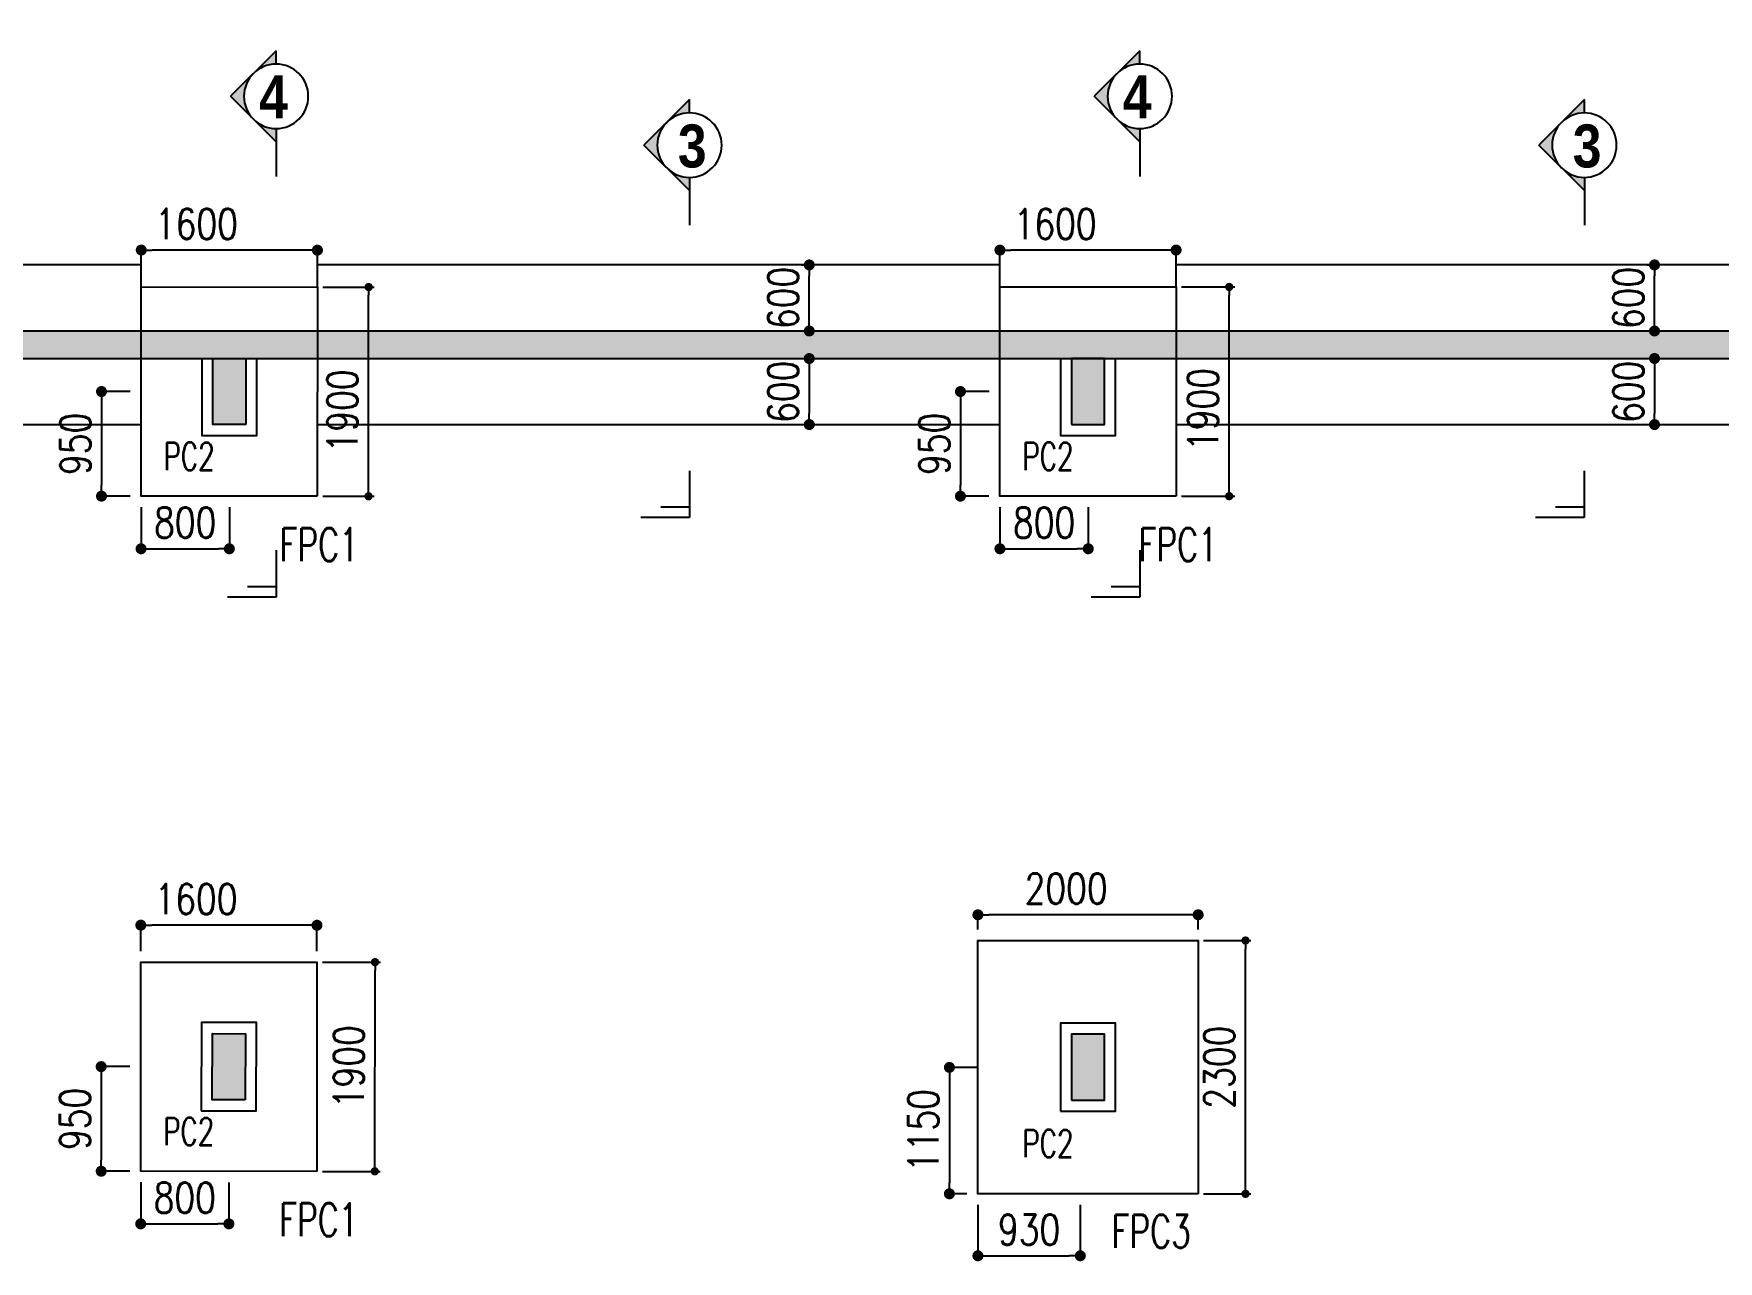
# Model space of a CAD drawing. Extents: x 473024 to 774629, y -1213442 to -1126596.
# Drawn here: x 511467 to 526767, y -1178981 to -1167832 of the extents above; entities that cross this region are included whole.
import ezdxf
from ezdxf.enums import TextEntityAlignment as Align

# ---------------------------------------------------------------- set-up
doc = ezdxf.new("R2010")
doc.units = 0
doc.header["$LTSCALE"] = 100
doc.header["$MEASUREMENT"] = 0
doc.header["$PDMODE"] = 2
doc.header["$PDSIZE"] = -10
doc.linetypes.add('CONTINU', pattern=[0])
doc.layers.get('0').update_dxf_attribs({"linetype": 'CONTINUOUS'})
doc.layers.get('Defpoints').update_dxf_attribs({"linetype": 'CONTINUOUS'})
for name, color, linetype in [('7', 7, 'CONTINUOUS'), ('a-podium col', 6, 'CONTINUOUS'), ('A-WAL', 7, 'CONTINUOUS'), ('C-STRU-COL-HAT', 253, 'CONTINUOUS'), ('COLNO', 6, 'CONTINUOUS'), ('DIM1', 7, 'CONTINUOUS'), ('Footing', 2, 'CONTINUOUS'), ('Footing Nos', 4, 'CONTINUOUS'), ('PEDESTAL', 4, 'CONTINUOUS'), ('S-FOOTDIM', 9, 'CONTINUOUS'), ('sectecxt', 3, 'CONTINUOUS'), ('secton', 8, 'CONTINUOUS')]:
    doc.layers.add(name, color=color, linetype=linetype)
doc.styles.add('BOLD', font='bold.shx', dxfattribs={"width": 0.7})
doc.styles.add('ROMANS', font='romans.shx', dxfattribs={"width": 0.8})
doc.dimstyles.new('dim100', dxfattribs={"dimtxt": 275, "dimasz": 100, "dimexe": 50, "dimexo": 50, "dimgap": 100, "dimtad": 1, "dimdec": 0, "dimrnd": 5, "dimzin": 0, "dimdsep": 46, "dimtxsty": 'ROMANS', "dimblk": 'DOT', "dimcen": 0.09, "dimclrd": 9, "dimclre": 9, "dimclrt": 3, "dimadec": 0, "dimazin": 0, "dimtfac": 1, "dimtdec": 0, "dimtofl": 0, "dimtmove": 1, "dimatfit": 0, "dimldrblk": 'DOT', "dimfxl": 1, "dimtolj": 1, "dimtzin": 0, "dimarcsym": 0})

# ---------------------------------------------------------------- blocks, each defined once
blk = doc.blocks.new('A$C0C5E7853')
at = {"layer": 'secton', "linetype": 'CONTINU', "ltscale": 240}
for points in [[(281, 842, -0.198912), (562, 959), (562, 1123)], [(281, 842), (0, 562), (281, 281, -0.198912), (165, 562, -0.198912)], [(562, 165, -0.198912), (281, 281), (562, 0)]]:
    blk.add_hatch(color=8, dxfattribs=at).paths.add_polyline_path(points)
at = {"layer": 'secton', "color": 2}
blk.add_line((562, 959, 0), (562, 1549, 0), dxfattribs=at)
at = {"layer": 'secton', "color": 2, "linetype": 'Continuous'}
for p, q in [((562, 1123, 0), (0, 562, 0)), ((562, 0, 0), (0, 562, 0)), ((562, 165, 0), (562, 0, 0))]:
    blk.add_line(p, q, dxfattribs=at)
at = {"layer": 'secton', "color": 2}
blk.add_circle((562, 562, 0), 397, dxfattribs=at)
blk = doc.blocks.new('_Dot')
at = {"color": 0, "linetype": 'ByBlock', "lineweight": -2}
blk.add_line((-0.5, 0), (-1, 0), dxfattribs=at)
at = {"color": 0, "linetype": 'ByBlock', "const_width": 0.5}
blk.add_lwpolyline([(-0.25, 0, 1), (0.25, 0, 1)], format="xyb", close=True, dxfattribs=at)
blk = doc.blocks.new('*D257')
at = {"layer": 'Defpoints', "color": 0, "linetype": 'ByBlock', "transparency": 16777216}
for p in [(512439, -1178163), (513240, -1178164), (513240, -1178641)]:
    blk.add_point(p, dxfattribs=at)
at = {"layer": 'S-FOOTDIM', "color": 9, "lineweight": -2, "transparency": 16777216}
for p, q in [((512439, -1178263), (512439, -1178641)), ((513240, -1178264), (513240, -1178641)), ((512539, -1178641), (513140, -1178641))]:
    blk.add_line(p, q, dxfattribs=at)
at = {"layer": 'S-FOOTDIM', "color": 9, "linetype": 'ByBlock', "lineweight": -2, "transparency": 16777216, "xscale": 100, "yscale": 100, "zscale": 100, "rotation": 180}
blk.add_blockref('_Dot', (512439, -1178641), dxfattribs=at)
at = {"layer": 'S-FOOTDIM', "color": 9, "linetype": 'ByBlock', "lineweight": -2, "transparency": 16777216, "xscale": 100, "yscale": 100, "zscale": 100}
blk.add_blockref('_Dot', (513240, -1178641), dxfattribs=at)
at = {"layer": 'S-FOOTDIM', "color": 3, "linetype": 'ByBlock', "transparency": 16777216, "insert": (512839, -1178404), "char_height": 275, "attachment_point": 5, "style": 'ROMANS'}
blk.add_mtext('\\A1;800', dxfattribs=at)
blk = doc.blocks.new('DOT')
at = {"layer": '7', "color": 0, "linetype": 'ByBlock'}
blk.add_line((-0.5, 0), (-1, 0), dxfattribs=at)
at = {"layer": '7', "color": 0, "linetype": 'ByBlock', "const_width": 0.5}
blk.add_lwpolyline([(-0.25, 0, 1), (0.25, 0, 1)], format="xyb", close=True, dxfattribs=at)
blk = doc.blocks.new('*D258')
at = {"layer": 'Defpoints', "color": 0, "linetype": 'ByBlock', "transparency": 16777216}
for p in [(512439, -1177213), (512080, -1178163), (512439, -1178163)]:
    blk.add_point(p, dxfattribs=at)
at = {"layer": 'S-FOOTDIM', "color": 9, "lineweight": -2, "transparency": 16777216}
for p, q in [((512339, -1177213), (512080, -1177213)), ((512080, -1177313), (512080, -1178063)), ((512339, -1178163), (512080, -1178163))]:
    blk.add_line(p, q, dxfattribs=at)
at = {"layer": 'S-FOOTDIM', "color": 9, "linetype": 'ByBlock', "lineweight": -2, "transparency": 16777216, "xscale": 100, "yscale": 100, "zscale": 100}
for p, rotation in [((512080, -1177213), 90), ((512080, -1178163), 270)]:
    blk.add_blockref('_Dot', p, dxfattribs=dict(at, rotation=rotation))
at = {"layer": 'S-FOOTDIM', "color": 3, "linetype": 'ByBlock', "transparency": 16777216, "insert": (511842, -1177688), "char_height": 275, "attachment_point": 5, "rotation": 90, "style": 'ROMANS'}
blk.add_mtext('\\A1;950', dxfattribs=at)
blk = doc.blocks.new('*D259')
at = {"layer": 'Defpoints', "color": 0, "transparency": 16777216}
for p in [(520043, -1178368), (520973, -1178368), (520973, -1178931)]:
    blk.add_point(p, dxfattribs=at)
at = {"layer": 'S-FOOTDIM', "color": 9, "lineweight": -2, "transparency": 16777216}
for p, q in [((520043, -1178468), (520043, -1178931)), ((520973, -1178468), (520973, -1178931)), ((520143, -1178931), (520873, -1178931))]:
    blk.add_line(p, q, dxfattribs=at)
at = {"layer": 'S-FOOTDIM', "color": 9, "lineweight": -2, "transparency": 16777216, "xscale": 100, "yscale": 100, "zscale": 100, "rotation": 180}
blk.add_blockref('_Dot', (520043, -1178931), dxfattribs=at)
at = {"layer": 'S-FOOTDIM', "color": 9, "lineweight": -2, "transparency": 16777216, "xscale": 100, "yscale": 100, "zscale": 100}
blk.add_blockref('_Dot', (520973, -1178931), dxfattribs=at)
at = {"layer": 'S-FOOTDIM', "color": 3, "transparency": 16777216, "insert": (520508, -1178694), "char_height": 275, "attachment_point": 5, "style": 'ROMANS'}
blk.add_mtext('\\A1;930', dxfattribs=at)
blk = doc.blocks.new('*D260')
at = {"layer": 'Defpoints', "color": 0, "transparency": 16777216}
for p in [(520144, -1177220, 0), (519784, -1178368), (520043, -1178368)]:
    blk.add_point(p, dxfattribs=at)
at = {"layer": 'S-FOOTDIM', "color": 9, "lineweight": -2, "transparency": 16777216}
for p, q in [((520044, -1177220), (519784, -1177220)), ((519784, -1177320), (519784, -1178268)), ((519943, -1178368), (519784, -1178368))]:
    blk.add_line(p, q, dxfattribs=at)
at = {"layer": 'S-FOOTDIM', "color": 9, "lineweight": -2, "transparency": 16777216, "xscale": 100, "yscale": 100, "zscale": 100}
for p, rotation in [((519784, -1177220), 90), ((519784, -1178368), 270)]:
    blk.add_blockref('_Dot', p, dxfattribs=dict(at, rotation=rotation))
at = {"layer": 'S-FOOTDIM', "color": 3, "transparency": 16777216, "insert": (519547, -1177794), "char_height": 275, "attachment_point": 5, "rotation": 90, "style": 'ROMANS'}
blk.add_mtext('\\A1;1150', dxfattribs=at)
blk = doc.blocks.new('*D263')
at = {"layer": 'Defpoints', "color": 0, "linetype": 'ByBlock', "transparency": 16777216}
for p in [(512442, -1172032), (513244, -1172032), (513244, -1172510)]:
    blk.add_point(p, dxfattribs=at)
at = {"layer": 'S-FOOTDIM', "color": 9, "lineweight": -2, "transparency": 16777216}
for p, q in [((512442, -1172132), (512442, -1172510)), ((513244, -1172132), (513244, -1172510)), ((512542, -1172510), (513144, -1172510))]:
    blk.add_line(p, q, dxfattribs=at)
at = {"layer": 'S-FOOTDIM', "color": 9, "linetype": 'ByBlock', "lineweight": -2, "transparency": 16777216, "xscale": 100, "yscale": 100, "zscale": 100, "rotation": 180}
blk.add_blockref('_Dot', (512442, -1172510), dxfattribs=at)
at = {"layer": 'S-FOOTDIM', "color": 9, "linetype": 'ByBlock', "lineweight": -2, "transparency": 16777216, "xscale": 100, "yscale": 100, "zscale": 100}
blk.add_blockref('_Dot', (513244, -1172510), dxfattribs=at)
at = {"layer": 'S-FOOTDIM', "color": 3, "linetype": 'ByBlock', "transparency": 16777216, "insert": (512843, -1172272), "char_height": 275, "attachment_point": 5, "style": 'ROMANS'}
blk.add_mtext('\\A1;800', dxfattribs=at)
blk = doc.blocks.new('*D264')
at = {"layer": 'Defpoints', "color": 0, "linetype": 'ByBlock', "transparency": 16777216}
for p in [(512443, -1171082), (512083, -1172032), (512442, -1172032)]:
    blk.add_point(p, dxfattribs=at)
at = {"layer": 'S-FOOTDIM', "color": 9, "lineweight": -2, "transparency": 16777216}
for p, q in [((512343, -1171082), (512083, -1171082)), ((512083, -1171182), (512083, -1171932)), ((512342, -1172032), (512083, -1172032))]:
    blk.add_line(p, q, dxfattribs=at)
at = {"layer": 'S-FOOTDIM', "color": 9, "linetype": 'ByBlock', "lineweight": -2, "transparency": 16777216, "xscale": 100, "yscale": 100, "zscale": 100}
for p, rotation in [((512083, -1171082), 90), ((512083, -1172032), 270)]:
    blk.add_blockref('_Dot', p, dxfattribs=dict(at, rotation=rotation))
at = {"layer": 'S-FOOTDIM', "color": 3, "linetype": 'ByBlock', "transparency": 16777216, "insert": (511846, -1171557), "char_height": 275, "attachment_point": 5, "rotation": 90, "style": 'ROMANS'}
blk.add_mtext('\\A1;950', dxfattribs=at)
blk = doc.blocks.new('*D265')
at = {"layer": 'Defpoints', "color": 0, "linetype": 'ByBlock', "transparency": 16777216}
for p in [(520243, -1172032), (521045, -1172033), (521045, -1172510)]:
    blk.add_point(p, dxfattribs=at)
at = {"layer": 'S-FOOTDIM', "color": 9, "lineweight": -2, "transparency": 16777216}
for p, q in [((520243, -1172132), (520243, -1172510)), ((521045, -1172133), (521045, -1172510)), ((520343, -1172510), (520945, -1172510))]:
    blk.add_line(p, q, dxfattribs=at)
at = {"layer": 'S-FOOTDIM', "color": 9, "linetype": 'ByBlock', "lineweight": -2, "transparency": 16777216, "xscale": 100, "yscale": 100, "zscale": 100, "rotation": 180}
blk.add_blockref('_Dot', (520243, -1172510), dxfattribs=at)
at = {"layer": 'S-FOOTDIM', "color": 9, "linetype": 'ByBlock', "lineweight": -2, "transparency": 16777216, "xscale": 100, "yscale": 100, "zscale": 100}
blk.add_blockref('_Dot', (521045, -1172510), dxfattribs=at)
at = {"layer": 'S-FOOTDIM', "color": 3, "linetype": 'ByBlock', "transparency": 16777216, "insert": (520644, -1172273), "char_height": 275, "attachment_point": 5, "style": 'ROMANS'}
blk.add_mtext('\\A1;800', dxfattribs=at)
blk = doc.blocks.new('*D266')
at = {"layer": 'Defpoints', "color": 0, "linetype": 'ByBlock', "transparency": 16777216}
for p in [(520244, -1171082), (519884, -1172032), (520243, -1172032)]:
    blk.add_point(p, dxfattribs=at)
at = {"layer": 'S-FOOTDIM', "color": 9, "lineweight": -2, "transparency": 16777216}
for p, q in [((520144, -1171082), (519884, -1171082)), ((519884, -1171182), (519884, -1171932)), ((520143, -1172032), (519884, -1172032))]:
    blk.add_line(p, q, dxfattribs=at)
at = {"layer": 'S-FOOTDIM', "color": 9, "linetype": 'ByBlock', "lineweight": -2, "transparency": 16777216, "xscale": 100, "yscale": 100, "zscale": 100}
for p, rotation in [((519884, -1171082), 90), ((519884, -1172032), 270)]:
    blk.add_blockref('_Dot', p, dxfattribs=dict(at, rotation=rotation))
at = {"layer": 'S-FOOTDIM', "color": 3, "linetype": 'ByBlock', "transparency": 16777216, "insert": (519647, -1171557), "char_height": 275, "attachment_point": 5, "rotation": 90, "style": 'ROMANS'}
blk.add_mtext('\\A1;950', dxfattribs=at)
blk = doc.blocks.new('*D271')
at = {"layer": 'Defpoints', "color": 0, "linetype": 'ByBlock', "transparency": 16777216}
for p in [(521843, -1170132), (522325, -1170132), (521843, -1172032)]:
    blk.add_point(p, dxfattribs=at)
at = {"layer": 'S-FOOTDIM', "color": 9, "lineweight": -2, "transparency": 16777216}
for p, q in [((521893, -1170132), (522375, -1170132)), ((522325, -1171957), (522325, -1170207)), ((521893, -1172032), (522375, -1172032))]:
    blk.add_line(p, q, dxfattribs=at)
at = {"layer": 'S-FOOTDIM', "color": 9, "linetype": 'ByBlock', "lineweight": -2, "transparency": 16777216, "xscale": 75, "yscale": 75, "zscale": 75}
for p, rotation in [((522325, -1170132), 90.00000013340214), ((522325, -1172032), 270.0000001334021)]:
    blk.add_blockref('_Dot', p, dxfattribs=dict(at, rotation=rotation))
at = {"layer": 'S-FOOTDIM', "color": 3, "linetype": 'ByBlock', "transparency": 16777216, "insert": (522087, -1171245), "char_height": 275, "attachment_point": 5, "rotation": 90, "style": 'ROMANS'}
blk.add_mtext('\\A1;1900', dxfattribs=at)
blk = doc.blocks.new('*D272')
at = {"layer": 'Defpoints', "color": 0, "linetype": 'ByBlock', "transparency": 16777216}
for p in [(520243, -1169797), (520243, -1170132), (521843, -1170132)]:
    blk.add_point(p, dxfattribs=at)
at = {"layer": 'S-FOOTDIM', "color": 9, "lineweight": -2, "transparency": 16777216}
for p, q in [((520243, -1170032), (520243, -1169797)), ((521743, -1169797), (520343, -1169797)), ((521843, -1170032), (521843, -1169797))]:
    blk.add_line(p, q, dxfattribs=at)
at = {"layer": 'S-FOOTDIM', "color": 9, "linetype": 'ByBlock', "lineweight": -2, "transparency": 16777216, "xscale": 100, "yscale": 100, "zscale": 100}
for p, rotation in [((520243, -1169797), 180.0000001334021), ((521843, -1169797), 1.33402132226763e-07)]:
    blk.add_blockref('_Dot', p, dxfattribs=dict(at, rotation=rotation))
at = {"layer": 'S-FOOTDIM', "color": 3, "linetype": 'ByBlock', "transparency": 16777216, "insert": (520744, -1169560), "char_height": 275, "attachment_point": 5, "rotation": 0, "style": 'ROMANS'}
blk.add_mtext('\\A1;1600', dxfattribs=at)
blk = doc.blocks.new('*D273')
at = {"layer": 'Defpoints', "color": 0, "linetype": 'ByBlock', "transparency": 16777216}
for p in [(514044, -1170133), (514509, -1170133), (514042, -1172033)]:
    blk.add_point(p, dxfattribs=at)
at = {"layer": 'S-FOOTDIM', "color": 9, "lineweight": -2, "transparency": 16777216}
for p, q in [((514094, -1170133), (514559, -1170133)), ((514508, -1171958), (514509, -1170208)), ((514092, -1172033), (514558, -1172033))]:
    blk.add_line(p, q, dxfattribs=at)
at = {"layer": 'S-FOOTDIM', "color": 9, "linetype": 'ByBlock', "lineweight": -2, "transparency": 16777216, "xscale": 75, "yscale": 75, "zscale": 75}
for p, rotation in [((514509, -1170133), 89.96576999801368), ((514508, -1172033), 269.9657699980137)]:
    blk.add_blockref('_Dot', p, dxfattribs=dict(at, rotation=rotation))
at = {"layer": 'S-FOOTDIM', "color": 3, "linetype": 'ByBlock', "transparency": 16777216, "insert": (514271, -1171258), "char_height": 275, "attachment_point": 5, "rotation": 89.9658, "style": 'ROMANS'}
blk.add_mtext('\\A1;1900', dxfattribs=at)
blk = doc.blocks.new('*D274')
at = {"layer": 'Defpoints', "color": 0, "linetype": 'ByBlock', "transparency": 16777216}
for p in [(512444, -1169797), (512444, -1170132), (514044, -1170133)]:
    blk.add_point(p, dxfattribs=at)
at = {"layer": 'S-FOOTDIM', "color": 9, "lineweight": -2, "transparency": 16777216}
for p, q in [((512444, -1170032), (512444, -1169797)), ((513944, -1169798), (512544, -1169797)), ((514044, -1170033), (514044, -1169798))]:
    blk.add_line(p, q, dxfattribs=at)
at = {"layer": 'S-FOOTDIM', "color": 9, "linetype": 'ByBlock', "lineweight": -2, "transparency": 16777216, "xscale": 99.99999999999999, "yscale": 99.99999999999999, "zscale": 99.99999999999999}
for p, rotation in [((512444, -1169797), 179.9657699980102), ((514044, -1169798), 359.9657699980102)]:
    blk.add_blockref('_Dot', p, dxfattribs=dict(at, rotation=rotation))
at = {"layer": 'S-FOOTDIM', "color": 3, "linetype": 'ByBlock', "transparency": 16777216, "insert": (512945, -1169560), "char_height": 275, "attachment_point": 5, "rotation": 359.9658, "style": 'ROMANS'}
blk.add_mtext('\\A1;1600', dxfattribs=at)
blk = doc.blocks.new('*D531')
at = {"layer": 'Defpoints', "color": 0, "linetype": 'ByBlock', "transparency": 16777216}
for p in [(518340, -1169932), (518511, -1169932), (518340, -1170532)]:
    blk.add_point(p, dxfattribs=at)
at = {"layer": 'S-FOOTDIM', "color": 9, "lineweight": -2, "transparency": 16777216}
for p, q in [((518440, -1169932), (518511, -1169932)), ((518511, -1170432), (518511, -1170032)), ((518440, -1170532), (518511, -1170532))]:
    blk.add_line(p, q, dxfattribs=at)
at = {"layer": 'S-FOOTDIM', "color": 9, "linetype": 'ByBlock', "lineweight": -2, "transparency": 16777216, "xscale": 100, "yscale": 100, "zscale": 100}
for p, rotation in [((518511, -1169932), 90), ((518511, -1170532), 270)]:
    blk.add_blockref('_Dot', p, dxfattribs=dict(at, rotation=rotation))
at = {"layer": 'S-FOOTDIM', "color": 3, "linetype": 'ByBlock', "transparency": 16777216, "insert": (518274, -1170232), "char_height": 275, "attachment_point": 5, "rotation": 90, "style": 'ROMANS'}
blk.add_mtext('\\A1;600', dxfattribs=at)
blk = doc.blocks.new('*D532')
at = {"layer": 'Defpoints', "color": 0, "linetype": 'ByBlock', "transparency": 16777216}
for p in [(518340, -1170782), (518340, -1171382), (518511, -1171382)]:
    blk.add_point(p, dxfattribs=at)
at = {"layer": 'S-FOOTDIM', "color": 9, "lineweight": -2, "transparency": 16777216}
for p, q in [((518440, -1170782), (518511, -1170782)), ((518511, -1170882), (518511, -1171282)), ((518440, -1171382), (518511, -1171382))]:
    blk.add_line(p, q, dxfattribs=at)
at = {"layer": 'S-FOOTDIM', "color": 9, "linetype": 'ByBlock', "lineweight": -2, "transparency": 16777216, "xscale": 100, "yscale": 100, "zscale": 100}
for p, rotation in [((518511, -1170782), 90), ((518511, -1171382), 270)]:
    blk.add_blockref('_Dot', p, dxfattribs=dict(at, rotation=rotation))
at = {"layer": 'S-FOOTDIM', "color": 3, "linetype": 'ByBlock', "transparency": 16777216, "insert": (518274, -1171084), "char_height": 275, "attachment_point": 5, "rotation": 90, "style": 'ROMANS'}
blk.add_mtext('\\A1;600', dxfattribs=at)
blk = doc.blocks.new('*D533')
at = {"layer": 'Defpoints', "color": 0, "linetype": 'ByBlock', "transparency": 16777216}
for p in [(526017, -1169932), (526188, -1169932), (526017, -1170532)]:
    blk.add_point(p, dxfattribs=at)
at = {"layer": 'S-FOOTDIM', "color": 9, "lineweight": -2, "transparency": 16777216}
for p, q in [((526117, -1169932), (526188, -1169932)), ((526188, -1170432), (526188, -1170032)), ((526117, -1170532), (526188, -1170532))]:
    blk.add_line(p, q, dxfattribs=at)
at = {"layer": 'S-FOOTDIM', "color": 9, "linetype": 'ByBlock', "lineweight": -2, "transparency": 16777216, "xscale": 100, "yscale": 100, "zscale": 100}
for p, rotation in [((526188, -1169932), 90), ((526188, -1170532), 270)]:
    blk.add_blockref('_Dot', p, dxfattribs=dict(at, rotation=rotation))
at = {"layer": 'S-FOOTDIM', "color": 3, "linetype": 'ByBlock', "transparency": 16777216, "insert": (525951, -1170232), "char_height": 275, "attachment_point": 5, "rotation": 90, "style": 'ROMANS'}
blk.add_mtext('\\A1;600', dxfattribs=at)
blk = doc.blocks.new('*D534')
at = {"layer": 'Defpoints', "color": 0, "linetype": 'ByBlock', "transparency": 16777216}
for p in [(526017, -1170782), (526017, -1171382), (526188, -1171382)]:
    blk.add_point(p, dxfattribs=at)
at = {"layer": 'S-FOOTDIM', "color": 9, "lineweight": -2, "transparency": 16777216}
for p, q in [((526117, -1170782), (526188, -1170782)), ((526188, -1170882), (526188, -1171282)), ((526117, -1171382), (526188, -1171382))]:
    blk.add_line(p, q, dxfattribs=at)
at = {"layer": 'S-FOOTDIM', "color": 9, "linetype": 'ByBlock', "lineweight": -2, "transparency": 16777216, "xscale": 100, "yscale": 100, "zscale": 100}
for p, rotation in [((526188, -1170782), 90), ((526188, -1171382), 270)]:
    blk.add_blockref('_Dot', p, dxfattribs=dict(at, rotation=rotation))
at = {"layer": 'S-FOOTDIM', "color": 3, "linetype": 'ByBlock', "transparency": 16777216, "insert": (525951, -1171084), "char_height": 275, "attachment_point": 5, "rotation": 90, "style": 'ROMANS'}
blk.add_mtext('\\A1;600', dxfattribs=at)
blk = doc.blocks.new('*D607')
at = {"layer": 'Defpoints', "color": 0, "transparency": 16777216}
for p in [(522043, -1176068), (522473, -1176068), (522043, -1178368)]:
    blk.add_point(p, dxfattribs=at)
at = {"layer": 'S-FOOTDIM', "color": 9, "lineweight": -2, "transparency": 16777216}
for p, q in [((522093, -1176068), (522523, -1176068)), ((522473, -1178293), (522473, -1176143)), ((522093, -1178368), (522523, -1178368))]:
    blk.add_line(p, q, dxfattribs=at)
at = {"layer": 'S-FOOTDIM', "color": 9, "lineweight": -2, "transparency": 16777216, "xscale": 75, "yscale": 75, "zscale": 75}
for p, rotation in [((522473, -1176068), 90), ((522473, -1178368), 270)]:
    blk.add_blockref('_Dot', p, dxfattribs=dict(at, rotation=rotation))
at = {"layer": 'S-FOOTDIM', "color": 3, "transparency": 16777216, "insert": (522235, -1177218), "char_height": 275, "attachment_point": 5, "rotation": 90, "style": 'ROMANS'}
blk.add_mtext('\\A1;2300', dxfattribs=at)
blk = doc.blocks.new('*D608')
at = {"layer": 'Defpoints', "color": 0, "transparency": 16777216}
for p in [(520043, -1175834), (520043, -1176068), (522043, -1176068)]:
    blk.add_point(p, dxfattribs=at)
at = {"layer": 'S-FOOTDIM', "color": 9, "lineweight": -2, "transparency": 16777216}
for p, q in [((520043, -1175968), (520043, -1175834)), ((521943, -1175834), (520143, -1175834)), ((522043, -1175968), (522043, -1175834))]:
    blk.add_line(p, q, dxfattribs=at)
at = {"layer": 'S-FOOTDIM', "color": 9, "lineweight": -2, "transparency": 16777216, "xscale": 100, "yscale": 100, "zscale": 100}
for p, rotation in [((520043, -1175834), 180.0000001334021), ((522043, -1175834), 1.334021693111254e-07)]:
    blk.add_blockref('_Dot', p, dxfattribs=dict(at, rotation=rotation))
at = {"layer": 'S-FOOTDIM', "color": 3, "transparency": 16777216, "insert": (520844, -1175596), "char_height": 275, "attachment_point": 5, "rotation": 0, "style": 'ROMANS'}
blk.add_mtext('\\A1;2000', dxfattribs=at)
blk = doc.blocks.new('*D611')
at = {"layer": 'Defpoints', "color": 0, "transparency": 16777216}
for p in [(514040, -1176264), (514567, -1176264), (514039, -1178164)]:
    blk.add_point(p, dxfattribs=at)
at = {"layer": 'S-FOOTDIM', "color": 9, "lineweight": -2, "transparency": 16777216}
for p, q in [((514090, -1176264), (514617, -1176264)), ((514566, -1178089), (514567, -1176339)), ((514089, -1178164), (514615, -1178164))]:
    blk.add_line(p, q, dxfattribs=at)
at = {"layer": 'S-FOOTDIM', "color": 9, "lineweight": -2, "transparency": 16777216, "xscale": 75, "yscale": 75, "zscale": 75}
for p, rotation in [((514567, -1176264), 89.96576999801395), ((514565, -1178164), 269.965769998014)]:
    blk.add_blockref('_Dot', p, dxfattribs=dict(at, rotation=rotation))
at = {"layer": 'S-FOOTDIM', "color": 3, "transparency": 16777216, "insert": (514329, -1177214), "char_height": 275, "attachment_point": 5, "rotation": 89.9658, "style": 'ROMANS'}
blk.add_mtext('\\A1;1900', dxfattribs=at)
blk = doc.blocks.new('*D612')
at = {"layer": 'Defpoints', "color": 0, "transparency": 16777216}
for p in [(512440, -1175928), (512440, -1176263), (514040, -1176264)]:
    blk.add_point(p, dxfattribs=at)
at = {"layer": 'S-FOOTDIM', "color": 9, "lineweight": -2, "transparency": 16777216}
for p, q in [((512440, -1176163), (512440, -1175928)), ((513940, -1175929), (512540, -1175928)), ((514040, -1176164), (514040, -1175929))]:
    blk.add_line(p, q, dxfattribs=at)
at = {"layer": 'S-FOOTDIM', "color": 9, "lineweight": -2, "transparency": 16777216, "xscale": 99.99999999999999, "yscale": 99.99999999999999, "zscale": 99.99999999999999}
for p, rotation in [((512440, -1175928), 179.96576999801), ((514040, -1175929), 359.96576999801)]:
    blk.add_blockref('_Dot', p, dxfattribs=dict(at, rotation=rotation))
at = {"layer": 'S-FOOTDIM', "color": 3, "transparency": 16777216, "insert": (512941, -1175691), "char_height": 275, "attachment_point": 5, "rotation": 359.9658, "style": 'ROMANS'}
blk.add_mtext('\\A1;1600', dxfattribs=at)

msp = doc.modelspace()

# ---------------------------------------------------------------- hatches: boundary and pattern name
at = {"layer": 'C-STRU-COL-HAT'}
h = msp.add_hatch(color=256, dxfattribs=at)
h.dxf.hatch_style = 1
h.paths.add_polyline_path([(481171.4, -1168245.7), (481145.8, -1168494.4), (497157.5, -1170143.1), (507507.6, -1170782.2), (534409.4, -1170782.1), (544787.9, -1170141), (561418, -1168079.6), (561367.8, -1167833.9), (544764.8, -1169892), (534400.3, -1170532.2), (507515.3, -1170532.2), (497178.8, -1169893.9)])
h = msp.add_hatch(color=256, dxfattribs=at)
h.dxf.hatch_style = 1
h.paths.add_polyline_path([(513092.8, -1171382), (513093.2, -1170782), (513393.2, -1170782.2), (513392.8, -1171382.2)])
h = msp.add_hatch(color=256, dxfattribs=at)
h.dxf.hatch_style = 1
h.paths.add_polyline_path([(520893.3, -1170782.2), (520893.3, -1171382.2), (521193.3, -1171382.2), (521193.3, -1170782.2)])
h = msp.add_hatch(color=256, dxfattribs=at)
h.dxf.hatch_style = 1
h.paths.add_polyline_path([(513389.1, -1177513.7), (513089.1, -1177513.5), (513089.5, -1176913.5), (513389.5, -1176913.7)])
h = msp.add_hatch(color=256, dxfattribs=at)
h.dxf.hatch_style = 1
h.paths.add_polyline_path([(520893.1, -1177518.5), (521193.1, -1177518.5), (521193.1, -1176918.5), (520893.1, -1176918.5)])

# ---------------------------------------------------------------- linework, layer by layer
at = {"layer": 'a-podium col', "elevation": 0}
for points in [[(513392.8, -1171382.2), (513092.8, -1171382), (513093.2, -1170782), (513393.2, -1170782.2)], [(520893.3, -1171382.2), (521193.3, -1171382.2), (521193.3, -1170782.2), (520893.3, -1170782.2)], [(513389.1, -1177513.7), (513089.1, -1177513.5), (513089.5, -1176913.5), (513389.5, -1176913.7)], [(520893.1, -1177518.5), (521193.1, -1177518.5), (521193.1, -1176918.5), (520893.1, -1176918.5)]]:
    msp.add_lwpolyline(points, close=True, dxfattribs=at)
at = {"layer": 'A-WAL', "color": 6, "elevation": 0}
for points in [[(561383.8, -1167831.9), (558244.7, -1168221), (558170.3, -1168230.2), (544764.8, -1169892), (534400.3, -1170532.2), (507515.3, -1170532.2), (497178.8, -1169893.9), (481171.4, -1168245.7)], [(481145.8, -1168494.4), (497158.3, -1170143.1), (507507.6, -1170782.2), (534408, -1170782.2), (544787.9, -1170141), (558201, -1168478.3), (558275.5, -1168469.1), (561438.1, -1168077.1)]]:
    msp.add_lwpolyline(points, dxfattribs=at)
at = {"layer": 'Footing'}
for p, q in [((512443.5, -1169932.2, 0), (508391.7, -1169932.2, 0)), ((512443.5, -1170131.6, 0), (512443.5, -1169932.2, 0)), ((514043.5, -1170132.6, 0), (514043.5, -1169932.2, 0)), ((520243.3, -1169932.2, 0), (514043.5, -1169932.2, 0)), ((520243.3, -1170132.2, 0), (520243.3, -1169932.2, 0)), ((521843.3, -1170132.2, 0), (521843.3, -1169932.2, 0)), ((528043.3, -1169932.2, 0), (521843.3, -1169932.2, 0)), ((508302.4, -1171382.2, 0), (512442.8, -1171382.2, 0)), ((514042.8, -1171382.2, 0), (520243.3, -1171382.2, 0)), ((521843.3, -1171382.2, 0), (528043.3, -1171382.2, 0))]:
    msp.add_line(p, q, dxfattribs=at)
at = {"layer": 'Footing', "elevation": 0}
for points in [[(514042.4, -1172032.6), (512442.4, -1172031.6), (512443.5, -1170131.6), (514043.5, -1170132.6)], [(521843.3, -1172032.2), (520243.3, -1172032.2), (520243.3, -1170132.2), (521843.3, -1170132.2)], [(522043.1, -1178368.5), (520043.1, -1178368.5), (520043.1, -1176068.5), (522043.1, -1176068.5)], [(514038.7, -1178164.1), (512438.7, -1178163.1), (512439.9, -1176263.1), (514039.9, -1176264.1)]]:
    msp.add_lwpolyline(points, close=True, dxfattribs=at)
at = {"layer": 'PEDESTAL', "color": 4, "elevation": 0}
for points in [[(512993.2, -1170782.2), (512992.7, -1171481.9), (513492.7, -1171482.2), (513493.2, -1170782.2)], [(520793.3, -1170782.2), (520793.3, -1171482.2), (521293.3, -1171482.2), (521293.3, -1170782.2)]]:
    msp.add_lwpolyline(points, dxfattribs=at)
for points in [[(512989.1, -1177613.4), (513489.1, -1177613.7), (513489.6, -1176813.7), (512989.6, -1176813.4)], [(520793.1, -1177618.5), (521293.1, -1177618.5), (521293.1, -1176818.5), (520793.1, -1176818.5)]]:
    msp.add_lwpolyline(points, close=True, dxfattribs=at)
at = {"layer": 'secton', "color": 2, "linetype": 'Continuous'}
for p, q in [((517423, -1171800.6, 0), (517423, -1172226.3, 0)), ((525550.5, -1171800.6, 0), (525550.5, -1172226.3, 0)), ((513668.5, -1172522.5, 0), (513668.5, -1172948.2, 0)), ((521513, -1172522.5, 0), (521513, -1172948.2, 0))]:
    msp.add_line(p, q, dxfattribs=at)
at = {"layer": 'secton', "color": 6, "linetype": 'Continuous'}
for p, q in [((517423, -1172132.1, 0), (517162.3, -1172132.1, 0)), ((525550.5, -1172132.1, 0), (525289.8, -1172132.1, 0)), ((517423, -1172226.3, 0), (516980.8, -1172226.3, 0)), ((525550.5, -1172226.3, 0), (525108.3, -1172226.3, 0)), ((513668.5, -1172854, 0), (513407.8, -1172854, 0)), ((521513, -1172854, 0), (521252.4, -1172854, 0)), ((513668.5, -1172948.2, 0), (513226.4, -1172948.2, 0)), ((521513, -1172948.2, 0), (521070.9, -1172948.2, 0))]:
    msp.add_line(p, q, dxfattribs=at)

# ---------------------------------------------------------------- block references
at = {"layer": 'DIM1', "color": 8, "linetype": 'CONTINU', "ltscale": 240, "xscale": -0.7369315199030098, "yscale": 0.73693151990301, "zscale": 0.7369315199030098, "rotation": 180}
for p in [(513254.6, -1167986.6, 0), (521099.1, -1167986.6, 0), (517009.1, -1168429.8, 0), (525136.6, -1168429.8, 0)]:
    msp.add_blockref('A$C0C5E7853', p, dxfattribs=at)

# ---------------------------------------------------------------- texts
at = {"layer": 'COLNO', "style": 'ROMANS', "width": 0.7}
for rotation, p in [(359.96577, (513110.6, -1171545.5, 0)), (0, (520911.2, -1171545.7, 0)), (359.96577, (513106.9, -1177677, 0)), (0, (520911, -1177786, 0))]:
    msp.add_text('PC2', height=250, rotation=rotation, dxfattribs=at).set_placement(p, align=Align.TOP_RIGHT)
at = {"layer": 'Footing Nos', "color": 6, "style": 'ROMANS', "width": 0.7}
for s, p in [('FPC1', (514420.8, -1172322.1, 0)), ('FPC1', (522221.9, -1172321.5, 0)), ('FPC1', (514417.2, -1178453.7, 0)), ('FPC3', (521977.2, -1178557.9, 0))]:
    msp.add_text(s, height=300, dxfattribs=at).set_placement(p, align=Align.TOP_RIGHT)
at = {"layer": 'sectecxt', "color": 6, "linetype": 'Continuous', "style": 'BOLD', "width": 0.9}
for s, p in [('4', (513513.9, -1168600.7, 0)), ('4', (521358.4, -1168600.7, 0)), ('3', (517317.8, -1169046.1, 0)), ('3', (525445.3, -1169046.1, 0))]:
    msp.add_text(s, height=390, rotation=0, dxfattribs=at).set_placement(p)

# ---------------------------------------------------------------- dimensions: what is measured, and where the dimension line sits
at = {"layer": 'S-FOOTDIM', "color": 3}
for base, p1, p2, angle, override, picture, middle in [((512443.7, -1169796.8, 0), (514043.5, -1170132.6, 0), (512443.5, -1170131.6, 0), 179.96577, {"dimtxt": 275, "dimasz": 100, "dimexe": 0, "dimexo": 100, "dimpost": '\\X'}, '*D274', (512944.7, -1169797.1, 0)), ((520243.3, -1169797.4, 0), (521843.3, -1170132.2, 0), (520243.3, -1170132.2, 0), 180, {"dimtxt": 275, "dimasz": 100, "dimexe": 0, "dimexo": 100, "dimpost": '\\X'}, '*D272', (520744.3, -1169797.4, 0)), ((518511.5, -1169932.2), (518339.8, -1170532.2, 0), (518339.8, -1169932.2, 0), 90, {"dimexe": 0, "dimexo": 100, "dimpost": '\\X', "dimblk": 'Dot'}, '*D531', (518511.5, -1170232.2)), ((526188.5, -1169932.2), (526016.8, -1170532.2, 0), (526016.8, -1169932.2, 0), 90, {"dimexe": 0, "dimexo": 100, "dimpost": '\\X', "dimblk": 'Dot'}, '*D533', (526188.5, -1170232.2)), ((514508.9, -1170132.8, 0), (514042.4, -1172032.6, 0), (514043.5, -1170132.6, 0), 89.96577, {"dimtxt": 275, "dimasz": 75, "dimpost": '\\X'}, '*D273', (514508.3, -1171258.4, 0)), ((522324.6, -1170132.2, 0), (521843.3, -1172032.2, 0), (521843.3, -1170132.2, 0), 90, {"dimtxt": 275, "dimasz": 75, "dimpost": '\\X'}, '*D271', (522324.6, -1171245.2, 0)), ((518511.5, -1171382.2), (518339.8, -1170782.2, 0), (518339.8, -1171382.2, 0), 90, {"dimexe": 0, "dimexo": 100, "dimpost": '\\X', "dimblk": 'Dot'}, '*D532', (518511.5, -1171083.7)), ((526188.5, -1171382.2), (526016.8, -1170782.2, 0), (526016.8, -1171382.2, 0), 90, {"dimexe": 0, "dimexo": 100, "dimpost": '\\X', "dimblk": 'Dot'}, '*D534', (526188.5, -1171083.7)), ((512440.1, -1175928.3, 0), (514039.9, -1176264.1, 0), (512439.9, -1176263.1, 0), 179.96577, {"dimtxt": 275, "dimasz": 100, "dimexe": 0, "dimexo": 100, "dimpost": '\\X'}, '*D612', (512941, -1175928.6, 0)), ((520043.1, -1175833.7, 0), (522043.1, -1176068.5, 0), (520043.1, -1176068.5, 0), 180, {"dimtxt": 275, "dimasz": 100, "dimexe": 0, "dimexo": 100, "dimpost": '\\X'}, '*D608', (520844.1, -1175833.7, 0))]:
    dim = msp.add_linear_dim(base=base, p1=p1, p2=p2, angle=angle, dimstyle='dim100', override=override, dxfattribs=at)
    dim.commit()
    dim.dimension.update_dxf_attribs({"geometry": picture, "text_midpoint": middle, "dimtype": 160})
for base, p1, p2, angle, override, picture, middle in [((512083.4, -1172031.6, 0), (512443, -1171081.9, 0), (512442.4, -1172031.6, 0), 90, {"dimexe": 0, "dimexo": 100, "dimpost": '\\X', "dimblk": 'Dot'}, '*D264', (511845.9, -1171556.7, 0)), ((519884.3, -1172032.2, 0), (520243.9, -1171082.4, 0), (520243.3, -1172032.2, 0), 90, {"dimexe": 0, "dimexo": 100, "dimpost": '\\X', "dimblk": 'Dot'}, '*D266', (519646.8, -1171557.3, 0)), ((522472.7, -1176068.5, 0), (522043.1, -1178368.5, 0), (522043.1, -1176068.5, 0), 90, {"dimtxt": 275, "dimasz": 75, "dimpost": '\\X'}, '*D607', (522235.2, -1177218.5, 0)), ((514566.6, -1176264.4, 0), (514038.7, -1178164.1, 0), (514039.9, -1176264.1, 0), 89.96577, {"dimtxt": 275, "dimasz": 75, "dimpost": '\\X'}, '*D611', (514328.6, -1177214.2, 0)), ((512079.7, -1178163.1, 0), (512439.3, -1177213.4, 0), (512438.7, -1178163.1, 0), 90, {"dimexe": 0, "dimexo": 100, "dimpost": '\\X', "dimblk": 'Dot'}, '*D258', (511842.2, -1177688.2, 0)), ((519784.1293, -1178368.4849, 0), (520143.7649, -1177220.0361, 0), (520043.1385, -1178368.4849, 0), 90, {"dimexe": 0, "dimexo": 100, "dimpost": '\\X', "dimblk": 'Dot'}, '*D260', (519546.6293, -1177794.2605, 0))]:
    dim = msp.add_linear_dim(base=base, p1=p1, p2=p2, angle=angle, dimstyle='dim100', override=override, dxfattribs=at)
    dim.commit()
    dim.dimension.update_dxf_attribs({"geometry": picture, "text_midpoint": middle})
for base, p1, p2, picture, middle in [((513243.892, -1172509.6648, 0), (512442.4092, -1172031.6008, 0), (513243.892, -1172032.0796, 0), '*D263', (512843.1506, -1172272.1648, 0)), ((521044.8006, -1172510.2326, 0), (520243.3178, -1172032.1686, 0), (521044.8006, -1172032.6474, 0), '*D265', (520644.0592, -1172272.7326, 0)), ((513240.2289, -1178641.1681, 0), (512438.7461, -1178163.104, 0), (513240.2289, -1178163.5828, 0), '*D257', (512839.4875, -1178403.6681, 0)), ((520973.1, -1178931.1, 0), (520043.1, -1178368.5, 0), (520973.1, -1178368.5, 0), '*D259', (520508.1, -1178693.6, 0))]:
    dim = msp.add_linear_dim(base=base, p1=p1, p2=p2, dimstyle='dim100', override={"dimexe": 0, "dimexo": 100, "dimpost": '\\X', "dimblk": 'Dot'}, dxfattribs=at)
    dim.commit()
    dim.dimension.update_dxf_attribs({"geometry": picture, "text_midpoint": middle})

doc.saveas('drawing.dxf')
